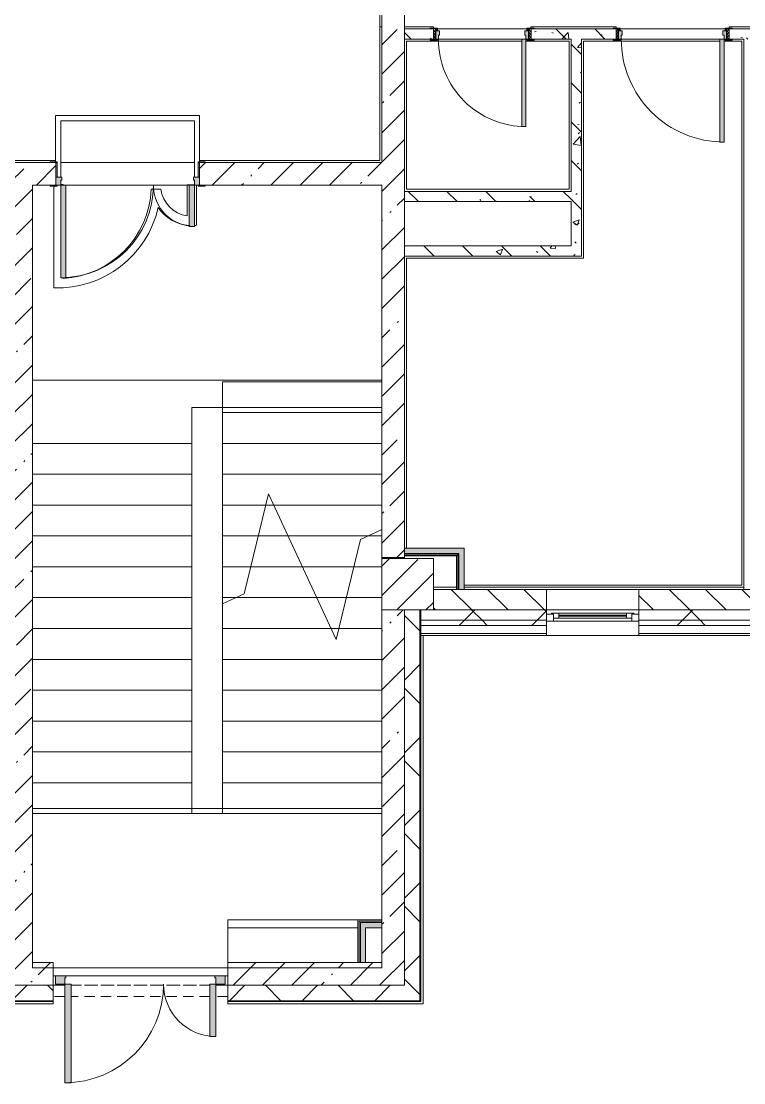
# Model space of a CAD drawing. Header units: millimetres. Extents: x 81676 to 276943, y -8553 to 29000.
# Drawn here: x 219933 to 226963, y -1048 to 9275 of the extents above; entities that cross this region are included whole.
import ezdxf

# ---------------------------------------------------------------- set-up
doc = ezdxf.new("R2010")
doc.units = ezdxf.units.MM
doc.linetypes.add('200_ШТРИХ__ш1_п0_6_', pattern=[160, 100, -60])
for name, color, linetype, lineweight in [('A-DETL-MBND', 7, '200_ШТРИХ__ш1_п0_6_', 9), ('A-GLAZ-2', 7, 'Continuous', 5), ('A-WALL', 7, 'Continuous', 9), ('A-WALL-6', 7, 'Continuous', 5), ('I-WALL-3', 7, 'Continuous', 5), ('S-COLS-1', 7, 'Continuous', 5), ('S-STRS-2', 7, 'Continuous', 5), ('S-STRS-MBND-1', 7, 'Continuous', 5)]:
    doc.layers.add(name, color=color, linetype=linetype, lineweight=lineweight)
for name, color, linetype, lineweight, true_color in [('A-DOOR-3', 7, 'Continuous', 5, 0xe2e2e2), ('A-DOOR-4', 7, 'Continuous', 5, 0xaaaaaa), ('A-DOOR-FRAM-2', 7, 'Continuous', 5, 0xe2e2e2), ('A-DOOR-FRAM-3', 7, 'Continuous', 5, 0xaaaaaa), ('A-FLOR-3', 7, 'Continuous', 5, 0xaaaaaa), ('I-WALL-2', 7, 'Continuous', 9, 0xe7e7e7), ('I-WALL-5', 7, 'Continuous', 5, 0x787878)]:
    doc.layers.add(name, color=color, linetype=linetype, lineweight=lineweight, true_color=true_color)
pattern_1 = [(45, (147962.96, 0), (-285.1231, 285.1231), []), (45, (148248.1, 0), (-285.1231, 285.1231), [504.031, -100.806, 16.764, -84.042])]
pattern_2 = [(45, (147962.96, 0), (-353.5534, 353.5534), []), (135, (147962.96, 0), (-353.5534, -353.5534), [])]
pattern_3 = [(135, (147962.96, 0), (-377.1708, -377.1708), [533.4, -88.9, 17.78, -88.9]), (135, (147962.96, 376.94), (-377.1708, -377.1708), []), (50, (147962.96, 0), (637.6445, -55.7866), [66.675, -733.425]), (355, (147962.96, 0), (-123.3494, 668.699), [53.34, -586.74]), (100.451, (148016.1, -4.65), (514.299, 612.908), [56.665, -623.315]), (46.184, (147963, 177.8), (948.7764, -147.15), [100.012, -1100.137]), (96.636, (148042, 165.5), (830.909, 865.997), [84.998, -934.973]), (351.184, (147963, 177.8), (830.918, 865.988), [80.01, -880.11]), (21, (148051.86, 133.35), (530.6506, -357.9283), [66.675, -733.425]), (326, (148051.86, 133.35), (216.308, 644.6585), [53.34, -586.74]), (71.451, (148096.1, 103.5), (746.9596, 286.7243), [56.665, -623.315]), (37.5, (147962.96, 0), (10.81053, 295.9426), [16.764, -562.864, 16.764, -578.866, -588.962]), (37.5, (147962.96, 0), (10.81053, 295.9426), [-1175.258, 16.764, -572.198]), (7.5, (147962.96, 0), (233.8692, 350.6318), [16.764, -322.834, 16.764, -549.529, -224.472]), (7.5, (147962.96, 0), (233.8692, 350.6318), [-905.891, 16.764, -207.708]), (327.5, (147764.71, 0), (474.5678, -20.0513), [16.764, -205.486, 16.764, -676.656, -920.115]), (327.5, (147764.71, 0), (474.5678, -20.0513), [-915.67, 16.764, -903.351]), (317.5, (147675.8, 0), (518.4522, 88.9934), [16.764, -272.161, 16.764, -443.738, -653.415]), (317.5, (147675.8, 0), (518.4522, 88.9934), [-749.427, 16.764, -636.651])]
pattern_4 = [(45, (147962.96, 0), (-530.33, 530.33), []), (135, (147962.96, 0), (-530.33, -530.33), [])]

# ---------------------------------------------------------------- blocks, each defined once
blk = doc.blocks.new('BSC_Колонна _Прямоугольная - 500х500-V26-1_6_3_птичка')
at = {"layer": 'S-COLS-1'}
h = blk.add_hatch(dxfattribs=at)
h.set_pattern_fill('FP_49', color=256, style=0, pattern_type=2)
h.set_pattern_definition([(45, (-75730, -3800), (-285.1231, 285.1231), []), (45, (-75444.88, -3800), (-285.1231, 285.1231), [504.031, -100.806, 16.764, -84.042])])
h.paths.add_polyline_path([(120, -250), (250, -250), (250, 250), (-250, 250), (-250, -250), (-30, -250)])
for p, q in [((250, 250), (-250, 250)), ((-250, 250), (-250, -250)), ((250, -250), (250, 250)), ((-250, -250), (250, -250))]:
    blk.add_line(p, q, dxfattribs=at)
blk = doc.blocks.new('110_Дверь_СКБ_1Ст_Внутренняя1 - Д-7_п__950x2100h_Туалет-32105350-1_6_3_птичка')
at = {"layer": 'A-DOOR-3'}
h = blk.add_hatch(color=256, dxfattribs=at)
h.paths.add_polyline_path([(437, -30), (462, -30), (462, 50), (437, 50), (437, 10), (427, 10), (427, -30)])
h.paths.add_polyline_path([(-438, -30), (-403, -30), (-403, 10), (-413, 10), (-413, 50), (-438, 50)])
at = {"layer": 'A-DOOR-4'}
h = blk.add_hatch(dxfattribs=at)
h.set_pattern_fill('FP_66', color=256, style=0, pattern_type=2)
h.set_pattern_definition([(135, (1826.41, 114.685), (-14.14214, -14.14214), []), (225, (1826.41, 114.685), (14.14214, -14.14214), [])])
h.paths.add_polyline_path([(487, -50), (487, 50), (462, 50), (463, -50)])
at = {"layer": 'A-DOOR-FRAM-2'}
for points in [[(-373, 50), (-373, 900), (-413, 900), (-413, 50), (-393, 50)], [(-438, 50), (-423, 50), (-423, 58), (-493, 58), (-493, 50), (-463, 50)], [(517, 50), (517, 58), (447, 58), (447, 50), (492, 50)], [(-493, -58), (-423, -58), (-423, -50), (-493, -50)], [(-438, -50), (-423, -50), (-423, -30), (-438, -30)], [(462, -50), (462, -30), (447, -30), (447, -50)], [(468, -58), (517, -58), (517, -50), (447, -50), (447, -58)]]:
    blk.add_hatch(color=256, dxfattribs=at).paths.add_polyline_path(points)
at = {"layer": 'A-DOOR-FRAM-3'}
h = blk.add_hatch(dxfattribs=at)
h.set_pattern_fill('FP_67', color=256, style=0, pattern_type=2)
h.set_pattern_definition([(45, (-296.384, 114.685), (-14.1421, 14.1421), []), (135, (-296.384, 114.685), (-14.1421, -14.1421), [])])
h.paths.add_polyline_path([(-438, -50), (-438, 50), (-463, 50), (-463, -50)])
at = {"layer": 'A-DOOR-4'}
for p, q in [((-413, 900), (-413, 50)), ((-373, 900), (-413, 900)), ((-373, 50), (-373, 900)), ((-413, 50), (-373, 50))]:
    blk.add_line(p, q, dxfattribs=at)
blk.add_arc((-413, 50), 850, 360, 90, dxfattribs=at)
at = {"layer": 'A-DOOR-FRAM-3'}
for p, q in [((-423, 58), (-493, 58)), ((-493, 58), (-493, 50)), ((-493, 50), (-423, 50)), ((-438, 50), (-463, 50)), ((-463, 50), (-463, -50)), ((-413, 50), (-438, 50)), ((-438, 50), (-438, -30)), ((-438, -50), (-438, 50)), ((-423, 50), (-438, 50)), ((-438, 50), (-438, 49)), ((-438, 49), (-423, 49)), ((-423, 50), (-423, 58)), ((-423, 49), (-423, 50)), ((-413, 10), (-413, 50)), ((-403, 10), (-413, 10)), ((-403, -30), (-403, 10)), ((437, 10), (427, 10)), ((427, 10), (427, -30)), ((437, 50), (437, 10)), ((462, 50), (437, 50)), ((517, 58), (447, 58)), ((447, 58), (447, 50)), ((462, 50), (447, 50)), ((447, 50), (447, 49)), ((447, 50), (517, 50)), ((447, 49), (462, 49)), ((462, -30), (462, 50)), ((487, 50), (462, 50)), ((462, 50), (462, -50)), ((462, 49), (462, 50)), ((487, -50), (487, 50)), ((517, 50), (517, 58)), ((-423, -50), (-493, -50)), ((-493, -50), (-493, -58)), ((-493, -58), (-423, -58)), ((-463, -50), (-438, -50)), ((-438, -30), (-403, -30)), ((-423, -30), (-438, -30)), ((-438, -30), (-438, -50)), ((-438, -50), (-423, -50)), ((-423, -50), (-423, -30)), ((-423, -58), (-423, -50)), ((427, -30), (462, -30)), ((462, -30), (447, -30)), ((447, -30), (447, -50)), ((447, -50), (462, -50)), ((517, -50), (447, -50)), ((447, -50), (447, -58)), ((447, -58), (517, -58)), ((462, -50), (462, -30)), ((462, -50), (487, -50)), ((517, -58), (517, -50))]:
    blk.add_line(p, q, dxfattribs=at)
blk = doc.blocks.new('110_Дверь_СКБ_1Ст_Внутренняя1 - Д-4 _п_ 1100x2100h_су мгн 2-33304581-1_6_3_птичка')
at = {"layer": 'A-DOOR-3'}
h = blk.add_hatch(color=256, dxfattribs=at)
h.paths.add_polyline_path([(537.5, 50), (512.5, 50), (512.5, 10), (502.5, 10), (502.5, -30), (537.5, -30), (537.5, 28.8)])
h.paths.add_polyline_path([(-487.5, 50), (-512.5, 50), (-512.5, -30), (-477.5, -30), (-477.5, 10), (-487.5, 10)])
at = {"layer": 'A-DOOR-4'}
h = blk.add_hatch(dxfattribs=at)
h.set_pattern_fill('FP_68', color=256, style=0, pattern_type=2)
h.set_pattern_definition([(135, (1751.41, 114.685), (-14.14214, -14.14214), []), (225, (1751.41, 114.685), (14.14214, -14.14214), [])])
h.paths.add_polyline_path([(537.5, 50), (537.5, -50), (562.5, -50), (562.5, 50)])
at = {"layer": 'A-DOOR-FRAM-2'}
for points in [[(-487.5, 1050), (-487.5, 50), (-447.5, 50), (-447.5, 1050)], [(-567.5, 58), (-567.5, 50), (-497.5, 50), (-497.5, 58), (-561.1, 58)], [(530.1, 58), (522.5, 58), (522.5, 50), (592.5, 50), (592.5, 58), (537.5, 58)], [(-497.5, -50), (-567.5, -50), (-567.5, -58), (-497.5, -58)], [(-497.5, -30), (-512.5, -30), (-512.5, -50), (-497.5, -50)], [(537.5, -30), (522.5, -30), (522.5, -50), (537.5, -50)], [(522.5, -50), (522.5, -58), (592.5, -58), (592.5, -50), (537.5, -50)]]:
    blk.add_hatch(color=256, dxfattribs=at).paths.add_polyline_path(points)
at = {"layer": 'A-DOOR-FRAM-3'}
h = blk.add_hatch(dxfattribs=at)
h.set_pattern_fill('FP_69', color=256, style=0, pattern_type=2)
h.set_pattern_definition([(45, (-371.384, 114.685), (-14.1421, 14.1421), []), (135, (-371.384, 114.685), (-14.1421, -14.1421), [])])
h.paths.add_polyline_path([(-512.5, 50), (-537.5, 50), (-537.5, -50), (-512.5, -50), (-512.5, -41.8)])
at = {"layer": 'A-DOOR-4'}
for p, q in [((-487.5, 1050), (-487.5, 50)), ((-447.5, 1050), (-487.5, 1050)), ((-447.5, 50), (-447.5, 1050)), ((-487.5, 50), (-447.5, 50))]:
    blk.add_line(p, q, dxfattribs=at)
blk.add_arc((-487.5, 50), 1000, 360, 90, dxfattribs=at)
at = {"layer": 'A-DOOR-FRAM-3'}
for p, q in [((-497.5, 58), (-567.5, 58)), ((-567.5, 58), (-567.5, 50)), ((-567.5, 50), (-497.5, 50)), ((-512.5, 50), (-537.5, 50)), ((-537.5, 50), (-537.5, -50)), ((-487.5, 50), (-512.5, 50)), ((-512.5, 50), (-512.5, -30)), ((-512.5, -50), (-512.5, 50)), ((-497.5, 50), (-512.5, 50)), ((-512.5, 50), (-512.5, 49)), ((-512.5, 49), (-497.5, 49)), ((-497.5, 50), (-497.5, 58)), ((-497.5, 49), (-497.5, 50)), ((-487.5, 10), (-487.5, 50)), ((-477.5, 10), (-487.5, 10)), ((-477.5, -30), (-477.5, 10)), ((512.5, 10), (502.5, 10)), ((502.5, 10), (502.5, -30)), ((512.5, 50), (512.5, 10)), ((537.5, 50), (512.5, 50)), ((592.5, 58), (522.5, 58)), ((522.5, 58), (522.5, 50)), ((537.5, 50), (522.5, 50)), ((522.5, 50), (522.5, 49)), ((522.5, 50), (592.5, 50)), ((522.5, 49), (537.5, 49)), ((537.5, -30), (537.5, 50)), ((562.5, 50), (537.5, 50)), ((537.5, 50), (537.5, -50)), ((537.5, 49), (537.5, 50)), ((562.5, -50), (562.5, 50)), ((592.5, 50), (592.5, 58)), ((-497.5, -50), (-567.5, -50)), ((-567.5, -50), (-567.5, -58)), ((-567.5, -58), (-497.5, -58)), ((-537.5, -50), (-512.5, -50)), ((-512.5, -30), (-477.5, -30)), ((-497.5, -30), (-512.5, -30)), ((-512.5, -30), (-512.5, -50)), ((-512.5, -50), (-497.5, -50)), ((-497.5, -50), (-497.5, -30)), ((-497.5, -58), (-497.5, -50)), ((502.5, -30), (537.5, -30)), ((537.5, -30), (522.5, -30)), ((522.5, -30), (522.5, -50)), ((522.5, -50), (537.5, -50)), ((592.5, -50), (522.5, -50)), ((522.5, -50), (522.5, -58)), ((522.5, -58), (592.5, -58)), ((537.5, -50), (537.5, -30)), ((537.5, -50), (562.5, -50)), ((592.5, -58), (592.5, -50))]:
    blk.add_line(p, q, dxfattribs=at)
blk = doc.blocks.new('110_Дверь_СКБ_2Ст - Д-1_л_Лестничная клетка EIS60 2-32142534-1_6_3_птичка')
at = {"layer": 'A-DOOR-3'}
for points in [[(662, 1010), (612, 1010), (612, 110), (662, 110), (662, 786)], [(-588, 510), (-638, 510), (-638, 110), (-588, 110), (-588, 499)], [(712, 30), (697, 30), (700, -110), (712, -110)]]:
    blk.add_hatch(color=256, dxfattribs=at).paths.add_polyline_path(points)
h = blk.add_hatch(color=256, dxfattribs=at)
h.paths.add_polyline_path([(662, 110), (662, 60), (652, 60), (652, 30), (712, 33), (712, 110)])
h.paths.add_polyline_path([(-638, 110), (-688, 110), (-687, 30), (-628, 36), (-628, 60), (-638, 60), (-638, 105)])
at = {"layer": 'A-DOOR-FRAM-2'}
for points in [[(-673, 118), (-743, 118), (-743, 110), (-673, 110)], [(730, 118), (697, 118), (697, 110), (767, 110), (767, 118)], [(-673, 30), (-688, 30), (-687, -110), (-673, -110), (-673, -21)], [(-687, -110), (-743, -110), (-743, -118), (-673, -118), (-674, -110)], [(767, -110), (697, -110), (699, -118), (767, -118)]]:
    blk.add_hatch(color=256, dxfattribs=at).paths.add_polyline_path(points)
at = {"layer": 'A-DOOR-4'}
for p, q in [((662, 1010), (612, 1010)), ((612, 1010), (612, 110)), ((662, 110), (662, 1010)), ((-638, 510), (-638, 110)), ((-588, 510), (-638, 510)), ((-588, 110), (-588, 510)), ((-638, 110), (-588, 110)), ((612, 110), (662, 110))]:
    blk.add_line(p, q, dxfattribs=at)
for centre, radius, start, end in [((662, 110), 900, 90, 180), ((-638, 110), 400, 360, 90)]:
    blk.add_arc(centre, radius, start, end, dxfattribs=at)
at = {"layer": 'A-DOOR-FRAM-3'}
for p, q in [((-673, 118), (-743, 118)), ((-743, 118), (-743, 110)), ((-743, 110), (-673, 110)), ((-638, 110), (-688, 110)), ((-688, 110), (-688, 30)), ((-673, 110), (-673, 118)), ((-638, 60), (-638, 110)), ((662, 110), (662, 60)), ((712, 110), (662, 110)), ((767, 118), (697, 118)), ((697, 118), (697, 110)), ((697, 110), (767, 110)), ((712, 30), (712, 110)), ((767, 110), (767, 118)), ((-688, 30), (-628, 30)), ((-673, 30), (-688, 30)), ((-688, 30), (-688, -110)), ((-673, -110), (-673, 30)), ((-628, 60), (-638, 60)), ((-628, 30), (-628, 60)), ((662, 60), (652, 60)), ((652, 60), (652, 30)), ((652, 30), (712, 30)), ((712, 30), (697, 30)), ((697, 30), (697, -110)), ((712, -110), (712, 30)), ((-673, -110), (-743, -110)), ((-743, -110), (-743, -118)), ((-743, -118), (-673, -118)), ((-688, -110), (-673, -110)), ((-673, -118), (-673, -110)), ((697, -110), (712, -110)), ((767, -110), (697, -110)), ((697, -110), (697, -118)), ((697, -118), (767, -118)), ((767, -118), (767, -110))]:
    blk.add_line(p, q, dxfattribs=at)
blk = doc.blocks.new('120_Окно_СКБ_1Ст - 120_Окно_СКБ_1Ст 900х2500_h_-19906774-1_6_3_птичка')
at = {"layer": 'A-GLAZ-2'}
for p, q in [((-450, -75), (-450, -5)), ((-450, -5), (-380, -5)), ((450, -5), (-450, -5)), ((-380, -75), (-450, -75)), ((-450, -75), (-400, -75)), ((-380, -75), (-400, -75)), ((-400, -75), (-400, -85)), ((-400, -85), (400, -85)), ((400, -85), (-400, -85)), ((-380, -5), (-380, -75)), ((380, -35), (-380, -35)), ((-380, -35), (-380, -75)), ((-330, -85), (-330, -35)), ((-330, -55), (330, -55)), ((330, -65), (-330, -65)), ((330, -85), (330, -35)), ((380, -75), (380, -5)), ((380, -5), (450, -5)), ((380, -75), (380, -35)), ((450, -75), (380, -75)), ((400, -75), (380, -75)), ((400, -75), (450, -75)), ((400, -85), (400, -75)), ((450, -5), (450, -75))]:
    blk.add_line(p, q, dxfattribs=at)
blk = doc.blocks.new('110_Дверь_СКБ_2Ст_Наружная - ДН-1_л__ Двухстворчатая 1350 х3200 _ЛК_ в свету с верхним остеклением 2-V138-1_6_3_птичка')
at = {"layer": 'A-DOOR-3'}
for points in [[(694.5, 869), (694.5, -91), (754.5, -91), (754.5, 869)], [(-715.5, 419), (-715.5, -91), (-655.5, -91), (-655.5, 419)]]:
    blk.add_hatch(color=256, dxfattribs=at).paths.add_polyline_path(points)
h = blk.add_hatch(color=256, dxfattribs=at)
h.paths.add_polyline_path([(-805.5, -91), (-805.5, -171), (-705.5, -171), (-705.5, -151), (-715.5, -151), (-715.5, -91), (-780.5, -91)])
h.paths.add_polyline_path([(774.2, -91), (754.5, -91), (754.5, -151), (744.5, -151), (744.5, -171), (844.5, -171), (844.5, -91)])
at = {"layer": 'A-DOOR-4'}
for p, q in [((754.5, 869), (694.5, 869)), ((694.5, 869), (694.5, -91)), ((754.5, -91), (754.5, 869)), ((-715.5, 419), (-715.5, -91)), ((-655.5, 419), (-715.5, 419)), ((-655.5, -91), (-655.5, 419)), ((-715.5, -91), (-655.5, -91)), ((694.5, -91), (754.5, -91))]:
    blk.add_line(p, q, dxfattribs=at)
for centre, radius, start, end in [((754.5, -91), 960, 90, 180), ((-715.5, -91), 510, 0, 90)]:
    blk.add_arc(centre, radius, start, end, dxfattribs=at)
at = {"layer": 'A-DOOR-FRAM-3'}
for p, q in [((-715.5, -91), (-805.5, -91)), ((-805.5, -91), (-805.5, -171)), ((-715.5, -151), (-715.5, -91)), ((754.5, -91), (754.5, -151)), ((844.5, -91), (754.5, -91)), ((844.5, -171), (844.5, -91)), ((-805.5, -171), (-705.5, -171)), ((-705.5, -151), (-715.5, -151)), ((-705.5, -171), (-705.5, -151)), ((754.5, -151), (744.5, -151)), ((744.5, -151), (744.5, -171)), ((744.5, -171), (844.5, -171))]:
    blk.add_line(p, q, dxfattribs=at)
blk = doc.blocks.new('Зашивка приборов отопления5 - Зашивка приборов отопления-33272456-1_6_3_птичка')
at = {"layer": 'A-WALL-6'}
for p, q in [((75245, 535), (73980, 535)), ((73980, 535), (73980, 460)), ((75245, 460), (73980, 460)), ((73980, 460), (73980, 120)), ((73980, 460), (75245, 460))]:
    blk.add_line(p, q, dxfattribs=at)

msp = doc.modelspace()

# ---------------------------------------------------------------- hatches: boundary and pattern name
at = {"layer": 'A-WALL-6'}
h = msp.add_hatch(dxfattribs=at)
h.set_pattern_fill('FP_65', color=256, style=0, pattern_type=2)
h.set_pattern_definition([(135, (147962.96, 0), (-176.7767, -176.7767), [])])
h.paths.add_polyline_path([(224056.2, 3550), (225043, 3550), (225043, 3750), (223943, 3750), (223943, 3550)])
h.paths.add_polyline_path([(226963.4, 3550), (227143.4, 3550), (227143.4, 3750), (225943, 3750), (225943, 3550), (226844.6, 3550)])
h.paths.add_polyline_path([(232163, 3550), (232163, 3750), (232063, 3750), (232063, 3550)])
h.paths.add_polyline_path([(228043.4, 3550), (228313, 3550), (228313, 3750), (228043.4, 3750), (228043.4, 3727.7)])
h.paths.add_polyline_path([(229963, 3550), (229963, 3750), (228813, 3750), (228813, 3550)])
h = msp.add_hatch(dxfattribs=at)
h.set_pattern_fill('FP_54', color=256, style=0, pattern_type=2)
h.set_pattern_definition(pattern_2)
h.paths.add_polyline_path([(223663, -250), (223813, -250), (223813, 3550), (223663, 3550), (223663, -210)])
h = msp.add_hatch(dxfattribs=at)
h.set_pattern_fill('FP_54', color=256, style=0, pattern_type=2)
h.set_pattern_definition(pattern_2)
h.paths.add_polyline_path([(232421.4, 3450), (232763, 3450), (232763, 3550), (232063, 3550), (232063, 3450), (232163, 3450)])
h.paths.add_polyline_path([(224985.6, 3450), (225043, 3455.7), (225043, 3550), (223821, 3546.3), (223821, 3450), (224581.1, 3450)])
h.paths.add_polyline_path([(225943, 3450), (227143.4, 3450), (227143.4, 3550), (225943, 3550), (225943, 3466.9)])
h.paths.add_polyline_path([(228703.5, 3450), (229963, 3450), (229963, 3550), (228043.4, 3550), (228043.4, 3450)])
h = msp.add_hatch(dxfattribs=at)
h.set_pattern_fill('FP_54', color=256, style=0, pattern_type=2)
h.set_pattern_definition(pattern_2)
h.paths.add_polyline_path([(232063, 3400), (232813, 3400), (232813, 3450), (232063, 3450), (232063, 3440)])
h.paths.add_polyline_path([(224985.6, 3400), (225043, 3400), (225043, 3450), (223821, 3450), (223821, 3400), (224056.2, 3400)])
h.paths.add_polyline_path([(226844.6, 3400), (227143.4, 3400), (227143.4, 3450), (225943, 3450), (225943, 3400)])
h.paths.add_polyline_path([(228043.4, 3400), (229963, 3400), (229963, 3450), (228043.4, 3450), (228043.4, 3440)])
h = msp.add_hatch(dxfattribs=at)
h.set_pattern_fill('FP_54', color=256, style=0, pattern_type=2)
h.set_pattern_definition(pattern_2)
h.paths.add_polyline_path([(223656.8, -250), (223663, -250), (223663, -100), (221943, -100), (221943, -250), (223655, -250)])
h.paths.add_polyline_path([(215690.9, -250), (218623, -250), (218623, -100), (215023, -100), (215023, -250)])
h.paths.add_polyline_path([(220199, -250), (220243, -250), (220243, -100), (219523, -101.8), (219523, -250), (220043, -250)])
h.paths.add_polyline_path([(209573, -250), (209573, -100), (208873, -100), (208873, -250), (209184.6, -250)])
h.paths.add_polyline_path([(211673, -250), (212223, -250), (212223, -100), (211673, -100), (211673, -121.3)])
h.paths.add_polyline_path([(207973, -250), (207973, -100), (207223, -100), (207223, -250)])
h.paths.add_polyline_path([(205123, -250), (205123, -100), (204373, -100), (204373, -250), (204537.2, -250)])
h.paths.add_polyline_path([(213123, -250), (214123, -250), (214123, -100), (213123, -100), (213123, -118)])
h.paths.add_polyline_path([(199834.5, -250), (201273, -250), (201273, -100), (199834.5, -100), (199834.5, -150.7)])
h.paths.add_polyline_path([(197734.5, -250), (197734.5, -100), (197023, -100), (197023, -250), (197101.4, -250)])
h.paths.add_polyline_path([(196123, -250), (196123, -100), (195373, -100), (195373, -250)])
h.paths.add_polyline_path([(192273, -250), (192273, -100), (190700.5, -100), (190700.5, -250), (191524.5, -250)])
h.paths.add_polyline_path([(188600.5, -250), (188600.5, -100), (187903, -100), (187903, -250)])
h.paths.add_polyline_path([(187003, -250), (187003, -100), (185953, -100), (185953, -250), (186877.1, -250)])
h.paths.add_polyline_path([(185053, -250), (185053, -100), (183933, -100), (183933, -250), (185018.2, -250)])
h.paths.add_polyline_path([(181833, -250), (181833, -100), (180973, -100), (180973, -250)])
h.paths.add_polyline_path([(178173, -250), (178173, -100), (177172.7, -100), (177172.7, -250), (177582.4, -250)])
h.paths.add_polyline_path([(176272.7, -250), (176272.7, -100), (175273, -100), (175273, -250)])
h.paths.add_polyline_path([(169573, -250), (170598, -250), (170598, -100), (169573, -100), (169573, -226)])
h.paths.add_polyline_path([(163573, -250), (163573, -100), (162823, -100), (162823, -250)])
h.paths.add_polyline_path([(174373, -250), (174373, -100), (173398, -100), (173398, -250), (173864.5, -250)])
h.paths.add_polyline_path([(164473, -250), (165223, -250), (165223, -100), (164473, -100), (164473, -238.7)])
h.paths.add_polyline_path([(167323, -250), (168673, -250), (168673, -100), (167323, -100), (167323, -231.6)])
h.paths.add_polyline_path([(148768.6, -250), (151693, -250), (151693, -100), (147703, -100), (147703, -250), (148073, -250)])
h.paths.add_polyline_path([(155623, -250), (156222.7, -250), (156222.7, -100), (154793, -100), (154793, -250), (155275, -250)])
h.paths.add_polyline_path([(159973, -250), (160723, -248), (160723, -100), (159973, -100), (159973, -249.9)])
h.paths.add_polyline_path([(157873, -250), (157873, -100), (157122.7, -100), (157122.7, -250), (157133.9, -250)])
at = {"layer": 'I-WALL-2'}
for points in [[(223663, 4100), (224242.3, 4100), (224237.3, 4150), (223663, 4145)], [(224242.3, 3750), (224237.3, 4100), (224192.3, 4095.2), (224192.3, 3750)], [(223443, 460), (223443, 510), (223233, 510), (223233, 460), (223344.2, 460)], [(223283, 120), (223283, 460), (223233, 460), (223233, 120)]]:
    msp.add_hatch(color=256, dxfattribs=at).paths.add_polyline_path(points)
at = {"layer": 'I-WALL-3'}
h = msp.add_hatch(dxfattribs=at)
h.set_pattern_fill('FP_34', color=256, style=0, pattern_type=2)
h.set_pattern_definition(pattern_1)
h.paths.add_polyline_path([(223663, 7900), (223663, 9330), (223443, 9330), (223443, 7900)])
h.paths.add_polyline_path([(223663, 10830), (223663, 10900), (223643, 10900), (223643, 10830)])
h = msp.add_hatch(dxfattribs=at)
h.set_pattern_fill('FP_34', color=256, style=0, pattern_type=2)
h.set_pattern_definition(pattern_1)
h.paths.add_polyline_path([(220043, -100), (220043, 7900), (219823, 7900), (219823, -100)])
h = msp.add_hatch(dxfattribs=at)
h.set_pattern_fill('FP_34', color=256, style=0, pattern_type=2)
h.set_pattern_definition(pattern_1)
h.paths.add_polyline_path([(220043, 7680), (220268, 7680), (220268, 7900), (220043, 7900), (220043, 7708.9)])
h.paths.add_polyline_path([(223443, 7680), (223663, 7680), (223663, 7900), (221668, 7900), (221668, 7680), (223423, 7680)])
h = msp.add_hatch(dxfattribs=at)
h.set_pattern_fill('FP_34', color=256, style=0, pattern_type=2)
h.set_pattern_definition(pattern_1)
h.paths.add_polyline_path([(223443, 4060), (223663, 4060), (223663, 7680), (223443, 7680), (223443, 4095.2)])
h = msp.add_hatch(dxfattribs=at)
h.set_pattern_fill('FP_170', color=256, style=0, pattern_type=2)
h.set_pattern_definition(pattern_4)
h.paths.add_polyline_path([(224179.8, 4087.5), (224192.3, 4087.5), (224192.3, 4100), (223663, 4095.2), (223663, 4087.5), (224056.2, 4087.5)])
h = msp.add_hatch(dxfattribs=at)
h.set_pattern_fill('FP_170', color=256, style=0, pattern_type=2)
h.set_pattern_definition(pattern_4)
h.paths.add_polyline_path([(224179.8, 4075), (224179.8, 4087.5), (223663, 4087.5), (223663, 4075), (224167.3, 4075)])
h = msp.add_hatch(dxfattribs=at)
h.set_pattern_fill('FP_34', color=256, style=0, pattern_type=2)
h.set_pattern_definition(pattern_1)
h.paths.add_polyline_path([(223663, -100), (223663, 3550), (223443, 3550), (223443, -100)])
h = msp.add_hatch(dxfattribs=at)
h.set_pattern_fill('FP_34', color=256, style=0, pattern_type=2)
h.set_pattern_definition(pattern_1)
h.paths.add_polyline_path([(223443, -100), (223443, 120), (221943, 120), (221943, -100), (223126.7, -100)])
h.paths.add_polyline_path([(220243, -100), (220243, 120), (220043, 120), (220043, -100)])
at = {"layer": 'I-WALL-5'}
h = msp.add_hatch(dxfattribs=at)
h.set_pattern_fill('FP_63', color=256, style=0, pattern_type=2)
h.set_pattern_definition(pattern_3)
h.paths.add_polyline_path([(227083.4, 9100), (227128, 9100), (227128, 9200), (226821, 9200), (226821, 9100), (227063.4, 9100)])
h.paths.add_polyline_path([(223913, 9100), (223943, 9100), (223943, 9200), (223663, 9200), (223663, 9100), (223683, 9100)])
h.paths.add_polyline_path([(228703.5, 9100), (229793, 9100), (229793, 9200), (228228, 9200), (228228, 9100), (228593, 9100)])
h.paths.add_polyline_path([(224893, 9100), (225721, 9100), (225721, 9200), (224893, 9200)])
h = msp.add_hatch(dxfattribs=at)
h.set_pattern_fill('FP_63', color=256, style=0, pattern_type=2)
h.set_pattern_definition(pattern_3)
h.paths.add_polyline_path([(225383.9, 7090.6), (225383.9, 9100), (225283.9, 9100), (225283.9, 7090.6)])
h = msp.add_hatch(dxfattribs=at)
h.set_pattern_fill('FP_63', color=256, style=0, pattern_type=2)
h.set_pattern_definition(pattern_3)
h.paths.add_polyline_path([(223959.4, 7520.6), (225283.9, 7520.6), (225283.9, 7620.6), (223663, 7620.6), (223663, 7520.6), (223683, 7520.6)])
h = msp.add_hatch(dxfattribs=at)
h.set_pattern_fill('FP_63', color=256, style=0, pattern_type=2)
h.set_pattern_definition(pattern_3)
h.paths.add_polyline_path([(223663, 6990.6), (225383.9, 6990.6), (225383.9, 7090.6), (223663, 7090.6)])

# ---------------------------------------------------------------- linework, layer by layer
at = {"layer": 'A-DETL-MBND'}
for p, q in [((220243, -100), (220358, -100)), ((220358, -100), (220243, -100)), ((220418, -100), (221768, -100)), ((221768, -100), (220418, -100)), ((221828, -100), (221943, -100)), ((221943, -100), (221828, -100)), ((220358, -210), (220243, -210)), ((221768, -210), (220418, -210)), ((221943, -210), (221828, -210))]:
    msp.add_line(p, q, dxfattribs=at)
at = {"layer": 'A-FLOR-3'}
for p, q in [((223423, 7920), (223423, 10880)), ((223423, 9220), (223443, 9220)), ((223663, 9220), (223943, 9220)), ((223943, 9220), (223943, 9208)), ((224893, 9208), (224893, 9220)), ((224893, 9220), (225721, 9220)), ((225721, 9220), (225721, 9208)), ((226821, 9208), (226821, 9220)), ((226821, 9220), (227128, 9220)), ((223943, 9092), (223943, 9080)), ((224893, 9080), (224893, 9092)), ((225721, 9092), (225721, 9080)), ((226821, 9080), (226821, 9092)), ((223683, 9080), (223683, 7640.6)), ((223683, 9080), (224803, 9080)), ((224843, 9080), (225263.9, 9080)), ((225263.9, 7640.6), (225263.9, 9080)), ((225403.9, 9080), (225403.9, 6970.6)), ((225403.9, 9080), (226731, 9080)), ((226771, 9080), (226943.4, 9080)), ((226943.4, 3790), (226943.4, 9080)), ((220267.9, 8357.4), (220267.9, 7908)), ((221667.9, 8357.4), (220267.9, 8357.4)), ((220317.9, 7760), (220317.9, 8307.4)), ((220317.9, 8307.4), (221617.9, 8307.4)), ((221617.9, 8307.4), (221617.9, 7760)), ((221667.9, 7908), (221667.9, 8357.4)), ((219608.9, 7920), (220267.9, 7920)), ((221668, 7908), (221668, 7920)), ((221668, 7920), (223423, 7920)), ((220250.6, 7672), (220250.6, 6682.9)), ((220340.6, 7688.2), (220318, 7688.2)), ((220340.6, 7680), (220340.6, 7688.2)), ((221291.8, 7642.2), (221198.3, 7642.2)), ((221618, 7685.2), (221548.2, 7685.2)), ((221548.2, 7685.2), (221548.2, 7381.5)), ((221638.2, 7290.8), (221638.2, 7680)), ((223683, 7640.6), (225263.9, 7640.6)), ((225403.9, 6970.6), (223683, 6970.6)), ((223683, 6970.6), (223683, 4150)), ((220340.6, 6773.6), (220340.6, 6780)), ((223443, 5783.8), (220043, 5783.8)), ((223443, 4060), (223443, 4050)), ((223663, 4060), (223663, 4050)), ((224242.3, 3790), (226943.4, 3790)), ((220043, 1620), (223443, 1620)), ((220268, -8), (220243, -8)), ((221818, -8), (220368, -8)), ((221943, -8), (221918, -8))]:
    msp.add_line(p, q, dxfattribs=at)
for centre, radius, start, end in [((220289.2, 7682.2), 910, 273.23752, 357.48069), ((221593.2, 7682.2), 304, 187.56084, 261.48743), ((220289.2, 7682.2), 1000, 267.78741, 347.3989), ((221593.2, 7682.2), 394, 213.62195, 266.31806), ((221593.2, 7682.2), 394, 273.6096, 276.55825)]:
    msp.add_arc(centre, radius, start, end, dxfattribs=at)
at = {"layer": 'A-WALL'}
for p, q in [((223663, 9200), (223663, 9100)), ((223663, 7620.6), (223663, 7520.6)), ((223663, 7090.6), (223663, 6990.6)), ((223663, 4150), (223663, 4075)), ((224192.3, 4100), (223663, 4100)), ((224179.8, 4087.5), (223663, 4087.5)), ((224179.8, 3750), (224179.8, 4087.5)), ((224192.3, 3750), (224192.3, 4100)), ((226963.4, 3750), (227063.4, 3750)), ((223663, -100), (223663, 3550)), ((223813, -250), (223813, 3550)), ((223816, -253), (223816, 3550)), ((223821, 3550), (223821, 3300)), ((225043, 3550), (223943, 3550)), ((227143.4, 3550), (225943, 3550)), ((223821, 3450), (225043, 3450)), ((225943, 3450), (227143.4, 3450)), ((223821, 3400), (225043, 3400)), ((223821, 3320), (225043, 3320)), ((225943, 3400), (227143.4, 3400)), ((225943, 3320), (227143.4, 3320)), ((223220.5, 522.5), (223443, 522.5)), ((223220.5, 120), (223220.5, 522.5)), ((223443, 460), (223443, 535)), ((223233, 510), (223443, 510)), ((223233, 120), (223233, 510)), ((223208, 120), (223283, 120)), ((220243, -100), (220043, -100)), ((223443, -100), (221943, -100)), ((219523, -250), (220243, -250)), ((219523, -253), (220243, -253)), ((221943, -250), (223813, -250)), ((221943, -253), (223816, -253))]:
    msp.add_line(p, q, dxfattribs=at)
at = {"layer": 'A-WALL-6'}
for p, q in [((226963.4, 3750), (223943, 3750)), ((225043, 3300), (225043, 3750)), ((225943, 3750), (225943, 3300)), ((223821, 3300), (232913, 3300)), ((223821, -258), (223821, 3300)), ((223843, 3300), (223843, -280)), ((220043, -100), (219823, -100)), ((220243, -280), (220243, -100)), ((221943, -100), (221943, -280)), ((223663, -100), (223443, -100)), ((220243, -280), (147673, -280)), ((212223, -258), (220243, -258)), ((221943, -258), (223821, -258)), ((223843, -280), (221943, -280))]:
    msp.add_line(p, q, dxfattribs=at)
at = {"layer": 'I-WALL-3'}
for p, q in [((223443, 7900), (223443, 10900)), ((223663, 9200), (223663, 9376.2)), ((223913, 9200), (223663, 9200)), ((223983, 9200), (224853, 9200)), ((225691, 9200), (224923, 9200)), ((225761, 9200), (226781, 9200)), ((227098, 9200), (226851, 9200)), ((223663, 7900), (223663, 9100)), ((223663, 9100), (223913, 9100)), ((224803, 9100), (223993, 9100)), ((224923, 9100), (225283.9, 9100)), ((225283.9, 9100), (225283.9, 7620.6)), ((225383.9, 9100), (225691, 9100)), ((225383.9, 6990.6), (225383.9, 9100)), ((226731, 9100), (225771, 9100)), ((226851, 9100), (226963.4, 9100)), ((226963.4, 9100), (226963.4, 3750)), ((220213, 7900), (219653, 7900)), ((220317.9, 7900), (221617.9, 7900)), ((223443, 7900), (221723, 7900)), ((223663, 7620.6), (223663, 7900)), ((220043, 120), (220043, 7680)), ((220043, 7680), (220213, 7680)), ((221548.2, 7680), (220368, 7680)), ((221723, 7680), (223443, 7680)), ((223443, 7680), (223443, 4060)), ((225283.9, 7620.6), (223663, 7620.6)), ((223663, 7090.6), (223663, 7520.6)), ((223663, 7520.6), (225283.9, 7520.6)), ((225283.9, 7520.6), (225283.9, 7090.6)), ((225283.9, 7090.6), (223663, 7090.6)), ((223663, 4150), (223663, 6990.6)), ((223663, 6990.6), (225383.9, 6990.6)), ((224242.3, 4150), (223663, 4150)), ((224242.3, 3750), (224242.3, 4150)), ((223443, 4060), (223663, 4060)), ((223663, 4060), (223663, 4075)), ((223663, 4075), (224167.3, 4075)), ((224167.3, 4075), (224167.3, 3750)), ((223943, 3770), (224167.3, 3770)), ((224167.3, 3750), (224242.3, 3750)), ((224242.3, 3770), (226963.4, 3770)), ((223443, 3550), (223443, 535)), ((225943, 3550), (225043, 3550)), ((223443, 535), (223208, 535)), ((223208, 535), (223208, 120)), ((223283, 460), (223443, 460)), ((223283, 120), (223283, 460)), ((223443, 460), (223443, 120)), ((220243, 120), (220043, 120)), ((220243, -100), (220243, 120)), ((223208, 120), (221943, 120)), ((221943, 120), (221943, -100)), ((223443, 120), (223283, 120)), ((223443, -100), (223663, -100))]:
    msp.add_line(p, q, dxfattribs=at)
at = {"layer": 'S-STRS-2'}
for p, q in [((223443, 5769.7), (221893, 5769.7)), ((221893, 5769.7), (221893, 5469.7)), ((223443, 5769.7), (221893, 5769.7)), ((221893, 5469.7), (221893, 5169.7)), ((223443, 5469.7), (221893, 5469.7)), ((223443, 5469.7), (221893, 5469.7)), ((221893, 5169.7), (221893, 4869.7)), ((223443, 5169.7), (221893, 5169.7)), ((223443, 5169.7), (221893, 5169.7)), ((221893, 4869.7), (221893, 4569.7)), ((223443, 4869.7), (221893, 4869.7)), ((223443, 4869.7), (221893, 4869.7)), ((221893, 4569.7), (221893, 4269.7)), ((222311.5, 4569.7), (221893, 4569.7)), ((222311.5, 4569.7), (221893, 4569.7)), ((223443, 4569.7), (222388.2, 4569.7)), ((223443, 4569.7), (222388.2, 4569.7)), ((221893, 4269.7), (221893, 3969.7)), ((222238.6, 4269.7), (221893, 4269.7)), ((222238.6, 4269.7), (221893, 4269.7)), ((223311.3, 4269.7), (222528.1, 4269.7)), ((223311.3, 4269.7), (222528.1, 4269.7)), ((221893, 3969.7), (221893, 3669.7)), ((222165.7, 3969.7), (221893, 3969.7)), ((222165.7, 3969.7), (221893, 3969.7)), ((223170.2, 3969.7), (222668, 3969.7)), ((223170.2, 3969.7), (222668, 3969.7)), ((221893, 3669.7), (221893, 3608.3)), ((222024.6, 3669.7), (221893, 3669.7)), ((222024.6, 3669.7), (221893, 3669.7)), ((223097.3, 3669.7), (222807.9, 3669.7)), ((223097.3, 3669.7), (222807.9, 3669.7)), ((223024.4, 3369.7), (222947.7, 3369.7)), ((223024.4, 3369.7), (222947.7, 3369.7))]:
    msp.add_line(p, q, dxfattribs=at)
at = {"layer": 'S-STRS-MBND-1'}
for p, q in [((220043, 7680), (220043, 5169.7)), ((223443, 7680), (220043, 7680)), ((223443, 5520), (223443, 7680)), ((221593, 5520), (223443, 5520)), ((221593, 5169.7), (221593, 5520)), ((220043, 5169.7), (221593, 5169.7)), ((220043, 1569.7), (220043, 5169.7)), ((220043, 5169.7), (221593, 5169.7)), ((221593, 1569.7), (221593, 5169.7)), ((220043, 4869.7), (221593, 4869.7)), ((220043, 4869.7), (221593, 4869.7)), ((222101.5, 3705.6), (222337.8, 4677.8)), ((222337.8, 4677.8), (222998.1, 3261.7)), ((220043, 4569.7), (221593, 4569.7)), ((220043, 4569.7), (221593, 4569.7)), ((222388.2, 4569.7), (222311.5, 4569.7)), ((222388.2, 4569.7), (222311.5, 4569.7)), ((220043, 4269.7), (221593, 4269.7)), ((220043, 4269.7), (221593, 4269.7)), ((222528.1, 4269.7), (222238.6, 4269.7)), ((222528.1, 4269.7), (222238.6, 4269.7)), ((222998.1, 3261.7), (223234.4, 4233.8)), ((223234.4, 4233.8), (223443, 4331.1)), ((223443, 4269.7), (223311.3, 4269.7)), ((223443, 4269.7), (223311.3, 4269.7)), ((223443, 4060), (223443, 4050)), ((220043, 3969.7), (221593, 3969.7)), ((220043, 3969.7), (221593, 3969.7)), ((222668, 3969.7), (222165.7, 3969.7)), ((222668, 3969.7), (222165.7, 3969.7)), ((223443, 3969.7), (223170.2, 3969.7)), ((223443, 3969.7), (223170.2, 3969.7)), ((220043, 3669.7), (221593, 3669.7)), ((220043, 3669.7), (221593, 3669.7)), ((221893, 3608.3), (222101.5, 3705.6)), ((222807.9, 3669.7), (222024.6, 3669.7)), ((222807.9, 3669.7), (222024.6, 3669.7)), ((223443, 3669.7), (223097.3, 3669.7)), ((223443, 3669.7), (223097.3, 3669.7)), ((221893, 3608.3), (221893, 1569.7)), ((223443, 3550), (223443, 1569.7)), ((220043, 3369.7), (221593, 3369.7)), ((220043, 3369.7), (221593, 3369.7)), ((222947.7, 3369.7), (221893, 3369.7)), ((222947.7, 3369.7), (221893, 3369.7)), ((223443, 3369.7), (223024.4, 3369.7)), ((223443, 3369.7), (223024.4, 3369.7)), ((220043, 3069.7), (221593, 3069.7)), ((220043, 3069.7), (221593, 3069.7)), ((223443, 3069.7), (221893, 3069.7)), ((223443, 3069.7), (221893, 3069.7)), ((220043, 2769.7), (221593, 2769.7)), ((220043, 2769.7), (221593, 2769.7)), ((223443, 2769.7), (221893, 2769.7)), ((223443, 2769.7), (221893, 2769.7)), ((220043, 2469.7), (221593, 2469.7)), ((220043, 2469.7), (221593, 2469.7)), ((223443, 2469.7), (221893, 2469.7)), ((223443, 2469.7), (221893, 2469.7)), ((220043, 2169.7), (221593, 2169.7)), ((220043, 2169.7), (221593, 2169.7)), ((223443, 2169.7), (221893, 2169.7)), ((223443, 2169.7), (221893, 2169.7)), ((220043, 1869.7), (221593, 1869.7)), ((220043, 1869.7), (221593, 1869.7)), ((223443, 1869.7), (221893, 1869.7)), ((223443, 1869.7), (221893, 1869.7)), ((220043, 1569.7), (220043, 69.7)), ((220043, 1569.7), (221593, 1569.7)), ((220043, 1569.7), (221593, 1569.7)), ((221893, 1569.7), (221593, 1569.7)), ((223443, 1569.7), (221893, 1569.7)), ((223443, 1569.7), (221893, 1569.7)), ((223443, 69.7), (223443, 1569.7)), ((220043, 69.7), (223443, 69.7))]:
    msp.add_line(p, q, dxfattribs=at)

# ---------------------------------------------------------------- block references
at = {"layer": 'A-DOOR-4', "rotation": 180}
for name, p in [('110_Дверь_СКБ_1Ст_Внутренняя1 - Д-7_п__950x2100h_Туалет-32105350-1_6_3_птичка', (224430.5, 9150)), ('110_Дверь_СКБ_1Ст_Внутренняя1 - Д-4 _п_ 1100x2100h_су мгн 2-33304581-1_6_3_птичка', (226283.5, 9150)), ('110_Дверь_СКБ_2Ст - Д-1_л_Лестничная клетка EIS60 2-32142534-1_6_3_птичка', (220980.5, 7790)), ('110_Дверь_СКБ_2Ст_Наружная - ДН-1_л__ Двухстворчатая 1350 х3200 _ЛК_ в свету с верхним остеклением 2-V138-1_6_3_птичка', (221112.5, -179))]:
    msp.add_blockref(name, p, dxfattribs=at)
at = {"layer": 'A-GLAZ-2', "rotation": 180}
msp.add_blockref('120_Окно_СКБ_1Ст - 120_Окно_СКБ_1Ст 900х2500_h_-19906774-1_6_3_птичка', (225493, 3435), dxfattribs=at)
at = {"layer": 'A-WALL-6'}
msp.add_blockref('Зашивка приборов отопления5 - Зашивка приборов отопления-33272456-1_6_3_птичка', (147963, 0), dxfattribs=at)
at = {"layer": 'S-COLS-1'}
msp.add_blockref('BSC_Колонна _Прямоугольная - 500х500-V26-1_6_3_птичка', (223693, 3800), dxfattribs=at)

doc.saveas('drawing.dxf')
